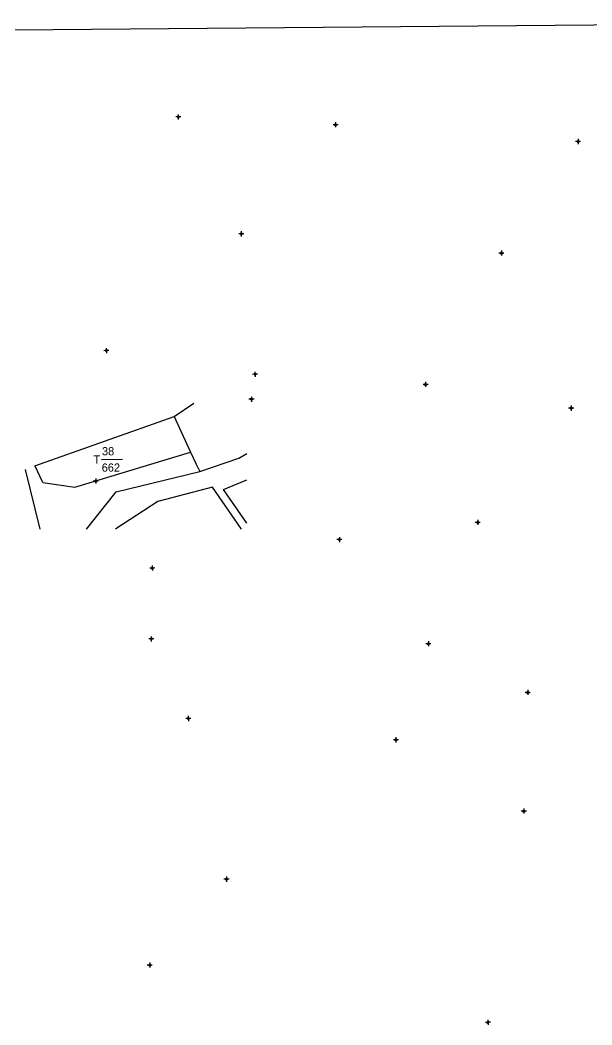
# Model space of a CAD drawing. Extents: x 551068 to 551573, y 1837995 to 1838500.
# Drawn here: x 551296.2 to 551435.7, y 1838254.4 to 1838499.6 of the extents above; entities that cross this region are included whole.
import ezdxf

# ---------------------------------------------------------------- set-up
doc = ezdxf.new("R2010")
doc.units = 0
for name, color, linetype in [('Level 10', 7, 'Continuous'), ('Level 11', 7, 'Continuous'), ('Level 13', 7, 'Continuous'), ('Level 34', 7, 'Continuous'), ('Level 63', 7, 'Continuous')]:
    doc.layers.add(name, color=color, linetype=linetype)

msp = doc.modelspace()

# ---------------------------------------------------------------- linework, layer by layer
at = {"layer": 'Level 10'}
for p, q in [((551299.79, 1838390.79), (551333.75, 1838402.86)), ((551333.75, 1838402.86), (551337.77, 1838394.14)), ((551299.79, 1838390.79), (551301.64, 1838386.79))]:
    msp.add_line(p, q, dxfattribs=at)
for points in [[(551301.68, 1838386.7), (551309.54, 1838385.58), (551337.77, 1838394.14)], [(551350.18, 1838375.32), (551343.12, 1838385.57), (551329.74, 1838382.12), (551319.53, 1838375.44), (551319.44, 1838375.32)]]:
    msp.add_lwpolyline(points, dxfattribs=at)
at = {"layer": 'Level 11'}
for p, q in [((551334.75, 1838476.27), (551334.44, 1838475.96)), ((551334.75, 1838476.27), (551334.44, 1838475.96)), ((551334.75, 1838476.27), (551334.44, 1838475.96)), ((551334.74, 1838476.58), (551334.75, 1838476.27)), ((551334.74, 1838476.58), (551334.75, 1838476.27)), ((551334.74, 1838476.58), (551334.75, 1838476.27)), ((551335.06, 1838475.96), (551334.75, 1838476.27)), ((551335.06, 1838475.96), (551334.75, 1838476.27)), ((551335.06, 1838475.96), (551334.75, 1838476.27)), ((551334.44, 1838475.96), (551334.13, 1838475.95)), ((551334.44, 1838475.96), (551334.13, 1838475.95)), ((551334.44, 1838475.96), (551334.13, 1838475.95)), ((551334.44, 1838475.96), (551334.75, 1838475.65)), ((551334.44, 1838475.96), (551334.75, 1838475.65)), ((551334.44, 1838475.96), (551334.75, 1838475.65)), ((551334.75, 1838475.65), (551335.06, 1838475.96)), ((551334.75, 1838475.65), (551335.06, 1838475.96)), ((551334.75, 1838475.65), (551335.06, 1838475.96)), ((551334.75, 1838475.65), (551334.76, 1838475.34)), ((551334.75, 1838475.65), (551334.76, 1838475.34)), ((551334.75, 1838475.65), (551334.76, 1838475.34)), ((551335.37, 1838475.97), (551335.06, 1838475.96)), ((551335.37, 1838475.97), (551335.06, 1838475.96)), ((551335.37, 1838475.97), (551335.06, 1838475.96)), ((551372.82, 1838474.04), (551372.5, 1838474.04)), ((551372.82, 1838474.04), (551372.5, 1838474.04)), ((551372.82, 1838474.04), (551372.5, 1838474.04)), ((551373.13, 1838474.36), (551372.82, 1838474.04)), ((551373.13, 1838474.36), (551372.82, 1838474.04)), ((551373.13, 1838474.36), (551372.82, 1838474.04)), ((551372.82, 1838474.04), (551373.13, 1838473.74)), ((551372.82, 1838474.04), (551373.13, 1838473.74)), ((551372.82, 1838474.04), (551373.13, 1838473.74)), ((551373.12, 1838474.68), (551373.13, 1838474.36)), ((551373.12, 1838474.68), (551373.13, 1838474.36)), ((551373.12, 1838474.68), (551373.13, 1838474.36)), ((551373.44, 1838474.05), (551373.13, 1838474.36)), ((551373.44, 1838474.05), (551373.13, 1838474.36)), ((551373.44, 1838474.05), (551373.13, 1838474.36)), ((551373.13, 1838473.74), (551373.44, 1838474.05)), ((551373.13, 1838473.74), (551373.44, 1838474.05)), ((551373.13, 1838473.74), (551373.44, 1838474.05)), ((551373.13, 1838473.74), (551373.13, 1838473.42)), ((551373.13, 1838473.74), (551373.13, 1838473.42)), ((551373.13, 1838473.74), (551373.13, 1838473.42)), ((551373.76, 1838474.05), (551373.44, 1838474.05)), ((551373.76, 1838474.05), (551373.44, 1838474.05)), ((551373.76, 1838474.05), (551373.44, 1838474.05)), ((551431.99, 1838469.95), (551431.68, 1838469.95)), ((551431.99, 1838469.95), (551431.68, 1838469.95)), ((551431.99, 1838469.95), (551431.68, 1838469.95)), ((551432.3, 1838470.26), (551431.99, 1838469.95)), ((551432.3, 1838470.26), (551431.99, 1838469.95)), ((551432.3, 1838470.26), (551431.99, 1838469.95)), ((551431.99, 1838469.95), (551432.3, 1838469.64)), ((551431.99, 1838469.95), (551432.3, 1838469.64)), ((551431.99, 1838469.95), (551432.3, 1838469.64)), ((551432.29, 1838470.57), (551432.3, 1838470.26)), ((551432.29, 1838470.57), (551432.3, 1838470.26)), ((551432.29, 1838470.57), (551432.3, 1838470.26)), ((551432.61, 1838469.96), (551432.3, 1838470.26)), ((551432.61, 1838469.96), (551432.3, 1838470.26)), ((551432.61, 1838469.96), (551432.3, 1838470.26)), ((551432.3, 1838469.64), (551432.61, 1838469.96)), ((551432.3, 1838469.64), (551432.61, 1838469.96)), ((551432.3, 1838469.64), (551432.61, 1838469.96)), ((551432.3, 1838469.64), (551432.3, 1838469.33)), ((551432.3, 1838469.64), (551432.3, 1838469.33)), ((551432.3, 1838469.64), (551432.3, 1838469.33)), ((551432.92, 1838469.96), (551432.61, 1838469.96)), ((551432.92, 1838469.96), (551432.61, 1838469.96)), ((551432.92, 1838469.96), (551432.61, 1838469.96)), ((551349.82, 1838447.42), (551349.5, 1838447.42)), ((551349.82, 1838447.42), (551349.5, 1838447.42)), ((551349.82, 1838447.42), (551349.5, 1838447.42)), ((551350.12, 1838447.73), (551349.82, 1838447.42)), ((551350.12, 1838447.73), (551349.82, 1838447.42)), ((551350.12, 1838447.73), (551349.82, 1838447.42)), ((551349.82, 1838447.42), (551350.13, 1838447.11)), ((551349.82, 1838447.42), (551350.13, 1838447.11)), ((551349.82, 1838447.42), (551350.13, 1838447.11)), ((551350.12, 1838448.04), (551350.12, 1838447.73)), ((551350.12, 1838448.04), (551350.12, 1838447.73)), ((551350.12, 1838448.04), (551350.12, 1838447.73)), ((551350.44, 1838447.42), (551350.12, 1838447.73)), ((551350.44, 1838447.42), (551350.12, 1838447.73)), ((551350.44, 1838447.42), (551350.12, 1838447.73)), ((551350.13, 1838447.11), (551350.44, 1838447.42)), ((551350.13, 1838447.11), (551350.44, 1838447.42)), ((551350.13, 1838447.11), (551350.44, 1838447.42)), ((551350.13, 1838447.11), (551350.13, 1838446.8)), ((551350.13, 1838447.11), (551350.13, 1838446.8)), ((551350.13, 1838447.11), (551350.13, 1838446.8)), ((551350.76, 1838447.43), (551350.44, 1838447.42)), ((551350.76, 1838447.43), (551350.44, 1838447.42)), ((551350.76, 1838447.43), (551350.44, 1838447.42)), ((551413.29, 1838442.73), (551412.98, 1838442.73)), ((551413.29, 1838442.73), (551412.98, 1838442.73)), ((551413.29, 1838442.73), (551412.98, 1838442.73)), ((551413.6, 1838443.05), (551413.29, 1838442.73)), ((551413.6, 1838443.05), (551413.29, 1838442.73)), ((551413.6, 1838443.05), (551413.29, 1838442.73)), ((551413.29, 1838442.73), (551413.6, 1838442.43)), ((551413.29, 1838442.73), (551413.6, 1838442.43)), ((551413.29, 1838442.73), (551413.6, 1838442.43)), ((551413.6, 1838443.36), (551413.6, 1838443.05)), ((551413.6, 1838443.36), (551413.6, 1838443.05)), ((551413.6, 1838443.36), (551413.6, 1838443.05)), ((551413.91, 1838442.74), (551413.6, 1838443.05)), ((551413.91, 1838442.74), (551413.6, 1838443.05)), ((551413.91, 1838442.74), (551413.6, 1838443.05)), ((551413.6, 1838442.43), (551413.91, 1838442.74)), ((551413.6, 1838442.43), (551413.91, 1838442.74)), ((551413.6, 1838442.43), (551413.91, 1838442.74)), ((551413.6, 1838442.43), (551413.61, 1838442.12)), ((551413.6, 1838442.43), (551413.61, 1838442.12)), ((551413.6, 1838442.43), (551413.61, 1838442.12)), ((551414.22, 1838442.74), (551413.91, 1838442.74)), ((551414.22, 1838442.74), (551413.91, 1838442.74)), ((551414.22, 1838442.74), (551413.91, 1838442.74)), ((551316.88, 1838418.91), (551316.57, 1838418.9)), ((551316.88, 1838418.91), (551316.57, 1838418.9)), ((551316.88, 1838418.91), (551316.57, 1838418.9)), ((551317.19, 1838419.22), (551316.88, 1838418.91)), ((551317.19, 1838419.22), (551316.88, 1838418.91)), ((551317.19, 1838419.22), (551316.88, 1838418.91)), ((551316.88, 1838418.91), (551317.2, 1838418.6)), ((551316.88, 1838418.91), (551317.2, 1838418.6)), ((551316.88, 1838418.91), (551317.2, 1838418.6)), ((551317.19, 1838419.54), (551317.19, 1838419.22)), ((551317.19, 1838419.54), (551317.19, 1838419.22)), ((551317.19, 1838419.54), (551317.19, 1838419.22)), ((551317.5, 1838418.91), (551317.19, 1838419.22)), ((551317.5, 1838418.91), (551317.19, 1838419.22)), ((551317.5, 1838418.91), (551317.19, 1838419.22)), ((551317.2, 1838418.6), (551317.5, 1838418.91)), ((551317.2, 1838418.6), (551317.5, 1838418.91)), ((551317.2, 1838418.6), (551317.5, 1838418.91)), ((551317.2, 1838418.6), (551317.2, 1838418.28)), ((551317.2, 1838418.6), (551317.2, 1838418.28)), ((551317.2, 1838418.6), (551317.2, 1838418.28)), ((551317.81, 1838418.92), (551317.5, 1838418.91)), ((551317.81, 1838418.92), (551317.5, 1838418.91)), ((551317.81, 1838418.92), (551317.5, 1838418.91)), ((551353.15, 1838413.14), (551352.84, 1838413.13)), ((551353.15, 1838413.14), (551352.84, 1838413.13)), ((551353.15, 1838413.14), (551352.84, 1838413.13)), ((551353.46, 1838413.45), (551353.15, 1838413.14)), ((551353.46, 1838413.45), (551353.15, 1838413.14)), ((551353.46, 1838413.45), (551353.15, 1838413.14)), ((551353.15, 1838413.14), (551353.47, 1838412.83)), ((551353.15, 1838413.14), (551353.47, 1838412.83)), ((551353.15, 1838413.14), (551353.47, 1838412.83)), ((551353.46, 1838413.76), (551353.46, 1838413.45)), ((551353.46, 1838413.76), (551353.46, 1838413.45)), ((551353.46, 1838413.76), (551353.46, 1838413.45)), ((551353.77, 1838413.14), (551353.46, 1838413.45)), ((551353.77, 1838413.14), (551353.46, 1838413.45)), ((551353.77, 1838413.14), (551353.46, 1838413.45)), ((551353.47, 1838412.83), (551353.77, 1838413.14)), ((551353.47, 1838412.83), (551353.77, 1838413.14)), ((551353.47, 1838412.83), (551353.77, 1838413.14)), ((551353.47, 1838412.83), (551353.47, 1838412.52)), ((551353.47, 1838412.83), (551353.47, 1838412.52)), ((551353.47, 1838412.83), (551353.47, 1838412.52)), ((551354.09, 1838413.14), (551353.77, 1838413.14)), ((551354.09, 1838413.14), (551353.77, 1838413.14)), ((551354.09, 1838413.14), (551353.77, 1838413.14)), ((551394.78, 1838410.68), (551394.47, 1838410.68)), ((551394.78, 1838410.68), (551394.47, 1838410.68)), ((551394.78, 1838410.68), (551394.47, 1838410.68)), ((551395.08, 1838410.99), (551394.78, 1838410.68)), ((551395.08, 1838410.99), (551394.78, 1838410.68)), ((551395.08, 1838410.99), (551394.78, 1838410.68)), ((551394.78, 1838410.68), (551395.09, 1838410.37)), ((551394.78, 1838410.68), (551395.09, 1838410.37)), ((551394.78, 1838410.68), (551395.09, 1838410.37)), ((551395.08, 1838411.3), (551395.08, 1838410.99)), ((551395.08, 1838411.3), (551395.08, 1838410.99)), ((551395.08, 1838411.3), (551395.08, 1838410.99)), ((551395.4, 1838410.69), (551395.08, 1838410.99)), ((551395.4, 1838410.69), (551395.08, 1838410.99)), ((551395.4, 1838410.69), (551395.08, 1838410.99)), ((551395.09, 1838410.37), (551395.4, 1838410.69)), ((551395.09, 1838410.37), (551395.4, 1838410.69)), ((551395.09, 1838410.37), (551395.4, 1838410.69)), ((551395.09, 1838410.37), (551395.09, 1838410.06)), ((551395.09, 1838410.37), (551395.09, 1838410.06)), ((551395.09, 1838410.37), (551395.09, 1838410.06)), ((551395.71, 1838410.69), (551395.4, 1838410.69)), ((551395.71, 1838410.69), (551395.4, 1838410.69)), ((551395.71, 1838410.69), (551395.4, 1838410.69)), ((551352.62, 1838407.35), (551352.31, 1838407.04)), ((551352.62, 1838407.35), (551352.31, 1838407.04)), ((551352.62, 1838407.35), (551352.31, 1838407.04)), ((551352.61, 1838407.67), (551352.62, 1838407.35)), ((551352.61, 1838407.67), (551352.62, 1838407.35)), ((551352.61, 1838407.67), (551352.62, 1838407.35)), ((551352.93, 1838407.05), (551352.62, 1838407.35)), ((551352.93, 1838407.05), (551352.62, 1838407.35)), ((551352.93, 1838407.05), (551352.62, 1838407.35)), ((551352.31, 1838407.04), (551351.99, 1838407.04)), ((551352.31, 1838407.04), (551351.99, 1838407.04)), ((551352.31, 1838407.04), (551351.99, 1838407.04)), ((551352.31, 1838407.04), (551352.62, 1838406.73)), ((551352.31, 1838407.04), (551352.62, 1838406.73)), ((551352.31, 1838407.04), (551352.62, 1838406.73)), ((551352.62, 1838406.73), (551352.93, 1838407.05)), ((551352.62, 1838406.73), (551352.93, 1838407.05)), ((551352.62, 1838406.73), (551352.93, 1838407.05)), ((551352.62, 1838406.73), (551352.62, 1838406.41)), ((551352.62, 1838406.73), (551352.62, 1838406.41)), ((551352.62, 1838406.73), (551352.62, 1838406.41)), ((551353.25, 1838407.05), (551352.93, 1838407.05)), ((551353.25, 1838407.05), (551352.93, 1838407.05)), ((551353.25, 1838407.05), (551352.93, 1838407.05)), ((551430.62, 1838405.17), (551430.31, 1838404.86)), ((551430.62, 1838405.17), (551430.31, 1838404.86)), ((551430.62, 1838405.17), (551430.31, 1838404.86)), ((551430.61, 1838405.49), (551430.62, 1838405.17)), ((551430.61, 1838405.49), (551430.62, 1838405.17)), ((551430.61, 1838405.49), (551430.62, 1838405.17)), ((551430.93, 1838404.87), (551430.62, 1838405.17)), ((551430.93, 1838404.87), (551430.62, 1838405.17)), ((551430.93, 1838404.87), (551430.62, 1838405.17)), ((551430.31, 1838404.86), (551429.99, 1838404.86)), ((551430.31, 1838404.86), (551429.99, 1838404.86)), ((551430.31, 1838404.86), (551429.99, 1838404.86)), ((551430.31, 1838404.86), (551430.62, 1838404.55)), ((551430.31, 1838404.86), (551430.62, 1838404.55)), ((551430.31, 1838404.86), (551430.62, 1838404.55)), ((551430.62, 1838404.55), (551430.93, 1838404.87)), ((551430.62, 1838404.55), (551430.93, 1838404.87)), ((551430.62, 1838404.55), (551430.93, 1838404.87)), ((551430.62, 1838404.55), (551430.62, 1838404.24)), ((551430.62, 1838404.55), (551430.62, 1838404.24)), ((551430.62, 1838404.55), (551430.62, 1838404.24)), ((551431.25, 1838404.87), (551430.93, 1838404.87)), ((551431.25, 1838404.87), (551430.93, 1838404.87)), ((551431.25, 1838404.87), (551430.93, 1838404.87)), ((551314.61, 1838387.71), (551314.61, 1838387.4)), ((551314.61, 1838387.71), (551314.61, 1838387.4)), ((551314.61, 1838387.71), (551314.61, 1838387.4)), ((551314.3, 1838387.08), (551313.99, 1838387.08)), ((551314.3, 1838387.08), (551313.99, 1838387.08)), ((551314.3, 1838387.08), (551313.99, 1838387.08)), ((551314.61, 1838387.4), (551314.3, 1838387.08)), ((551314.61, 1838387.4), (551314.3, 1838387.08)), ((551314.61, 1838387.4), (551314.3, 1838387.08)), ((551314.3, 1838387.08), (551314.61, 1838386.78)), ((551314.3, 1838387.08), (551314.61, 1838386.78)), ((551314.3, 1838387.08), (551314.61, 1838386.78)), ((551314.92, 1838387.09), (551314.61, 1838387.4)), ((551314.92, 1838387.09), (551314.61, 1838387.4)), ((551314.92, 1838387.09), (551314.61, 1838387.4)), ((551314.61, 1838386.78), (551314.92, 1838387.09)), ((551314.61, 1838386.78), (551314.92, 1838387.09)), ((551314.61, 1838386.78), (551314.92, 1838387.09)), ((551314.61, 1838386.78), (551314.62, 1838386.47)), ((551314.61, 1838386.78), (551314.62, 1838386.47)), ((551314.61, 1838386.78), (551314.62, 1838386.47)), ((551315.23, 1838387.09), (551314.92, 1838387.09)), ((551315.23, 1838387.09), (551314.92, 1838387.09)), ((551315.23, 1838387.09), (551314.92, 1838387.09)), ((551407.51, 1838376.99), (551407.2, 1838376.99)), ((551407.51, 1838376.99), (551407.2, 1838376.99)), ((551407.51, 1838376.99), (551407.2, 1838376.99)), ((551407.81, 1838377.3), (551407.51, 1838376.99)), ((551407.81, 1838377.3), (551407.51, 1838376.99)), ((551407.81, 1838377.3), (551407.51, 1838376.99)), ((551407.51, 1838376.99), (551407.82, 1838376.68)), ((551407.51, 1838376.99), (551407.82, 1838376.68)), ((551407.51, 1838376.99), (551407.82, 1838376.68)), ((551407.81, 1838377.62), (551407.81, 1838377.3)), ((551407.81, 1838377.62), (551407.81, 1838377.3)), ((551407.81, 1838377.62), (551407.81, 1838377.3)), ((551408.13, 1838376.99), (551407.81, 1838377.3)), ((551408.13, 1838376.99), (551407.81, 1838377.3)), ((551408.13, 1838376.99), (551407.81, 1838377.3)), ((551407.82, 1838376.68), (551408.13, 1838376.99)), ((551407.82, 1838376.68), (551408.13, 1838376.99)), ((551407.82, 1838376.68), (551408.13, 1838376.99)), ((551407.82, 1838376.68), (551407.82, 1838376.36)), ((551407.82, 1838376.68), (551407.82, 1838376.36)), ((551407.82, 1838376.68), (551407.82, 1838376.36)), ((551408.44, 1838377), (551408.13, 1838376.99)), ((551408.44, 1838377), (551408.13, 1838376.99)), ((551408.44, 1838377), (551408.13, 1838376.99)), ((551374.05, 1838373.12), (551373.74, 1838372.81)), ((551374.05, 1838373.12), (551373.74, 1838372.81)), ((551374.05, 1838373.12), (551373.74, 1838372.81)), ((551374.05, 1838373.43), (551374.05, 1838373.12)), ((551374.05, 1838373.43), (551374.05, 1838373.12)), ((551374.05, 1838373.43), (551374.05, 1838373.12)), ((551374.36, 1838372.81), (551374.05, 1838373.12)), ((551374.36, 1838372.81), (551374.05, 1838373.12)), ((551374.36, 1838372.81), (551374.05, 1838373.12)), ((551373.74, 1838372.81), (551373.42, 1838372.8)), ((551373.74, 1838372.81), (551373.42, 1838372.8)), ((551373.74, 1838372.81), (551373.42, 1838372.8)), ((551373.74, 1838372.81), (551374.06, 1838372.5)), ((551373.74, 1838372.81), (551374.06, 1838372.5)), ((551373.74, 1838372.81), (551374.06, 1838372.5)), ((551374.06, 1838372.5), (551374.36, 1838372.81)), ((551374.06, 1838372.5), (551374.36, 1838372.81)), ((551374.06, 1838372.5), (551374.36, 1838372.81)), ((551374.06, 1838372.5), (551374.06, 1838372.19)), ((551374.06, 1838372.5), (551374.06, 1838372.19)), ((551374.06, 1838372.5), (551374.06, 1838372.19)), ((551374.68, 1838372.81), (551374.36, 1838372.81)), ((551374.68, 1838372.81), (551374.36, 1838372.81)), ((551374.68, 1838372.81), (551374.36, 1838372.81)), ((551328.11, 1838365.86), (551327.79, 1838365.86)), ((551328.11, 1838365.86), (551327.79, 1838365.86)), ((551328.11, 1838365.86), (551327.79, 1838365.86)), ((551328.42, 1838366.17), (551328.11, 1838365.86)), ((551328.42, 1838366.17), (551328.11, 1838365.86)), ((551328.42, 1838366.17), (551328.11, 1838365.86)), ((551328.11, 1838365.86), (551328.43, 1838365.55)), ((551328.11, 1838365.86), (551328.43, 1838365.55)), ((551328.11, 1838365.86), (551328.43, 1838365.55)), ((551328.42, 1838366.49), (551328.42, 1838366.17)), ((551328.42, 1838366.49), (551328.42, 1838366.17)), ((551328.42, 1838366.49), (551328.42, 1838366.17)), ((551328.73, 1838365.86), (551328.42, 1838366.17)), ((551328.73, 1838365.86), (551328.42, 1838366.17)), ((551328.73, 1838365.86), (551328.42, 1838366.17)), ((551328.43, 1838365.55), (551328.73, 1838365.86)), ((551328.43, 1838365.55), (551328.73, 1838365.86)), ((551328.43, 1838365.55), (551328.73, 1838365.86)), ((551329.05, 1838365.87), (551328.73, 1838365.86)), ((551329.05, 1838365.87), (551328.73, 1838365.86)), ((551329.05, 1838365.87), (551328.73, 1838365.86)), ((551328.43, 1838365.55), (551328.43, 1838365.23)), ((551328.43, 1838365.55), (551328.43, 1838365.23)), ((551328.43, 1838365.55), (551328.43, 1838365.23)), ((551327.86, 1838348.55), (551327.55, 1838348.55)), ((551327.86, 1838348.55), (551327.55, 1838348.55)), ((551327.86, 1838348.55), (551327.55, 1838348.55)), ((551328.16, 1838348.86), (551327.86, 1838348.55)), ((551328.16, 1838348.86), (551327.86, 1838348.55)), ((551328.16, 1838348.86), (551327.86, 1838348.55)), ((551327.86, 1838348.55), (551328.17, 1838348.24)), ((551327.86, 1838348.55), (551328.17, 1838348.24)), ((551327.86, 1838348.55), (551328.17, 1838348.24)), ((551328.16, 1838349.17), (551328.16, 1838348.86)), ((551328.16, 1838349.17), (551328.16, 1838348.86)), ((551328.16, 1838349.17), (551328.16, 1838348.86)), ((551328.48, 1838348.56), (551328.16, 1838348.86)), ((551328.48, 1838348.56), (551328.16, 1838348.86)), ((551328.48, 1838348.56), (551328.16, 1838348.86)), ((551328.17, 1838348.24), (551328.48, 1838348.56)), ((551328.17, 1838348.24), (551328.48, 1838348.56)), ((551328.17, 1838348.24), (551328.48, 1838348.56)), ((551328.79, 1838348.56), (551328.48, 1838348.56)), ((551328.79, 1838348.56), (551328.48, 1838348.56)), ((551328.79, 1838348.56), (551328.48, 1838348.56)), ((551328.17, 1838348.24), (551328.17, 1838347.93)), ((551328.17, 1838348.24), (551328.17, 1838347.93)), ((551328.17, 1838348.24), (551328.17, 1838347.93)), ((551395.46, 1838347.38), (551395.14, 1838347.38)), ((551395.46, 1838347.38), (551395.14, 1838347.38)), ((551395.46, 1838347.38), (551395.14, 1838347.38)), ((551395.77, 1838347.69), (551395.46, 1838347.38)), ((551395.77, 1838347.69), (551395.46, 1838347.38)), ((551395.77, 1838347.69), (551395.46, 1838347.38)), ((551395.46, 1838347.38), (551395.77, 1838347.07)), ((551395.46, 1838347.38), (551395.77, 1838347.07)), ((551395.46, 1838347.38), (551395.77, 1838347.07)), ((551395.76, 1838348), (551395.77, 1838347.69)), ((551395.76, 1838348), (551395.77, 1838347.69)), ((551395.76, 1838348), (551395.77, 1838347.69)), ((551396.08, 1838347.39), (551395.77, 1838347.69)), ((551396.08, 1838347.39), (551395.77, 1838347.69)), ((551396.08, 1838347.39), (551395.77, 1838347.69)), ((551395.77, 1838347.07), (551396.08, 1838347.39)), ((551395.77, 1838347.07), (551396.08, 1838347.39)), ((551395.77, 1838347.07), (551396.08, 1838347.39)), ((551395.77, 1838347.07), (551395.77, 1838346.76)), ((551395.77, 1838347.07), (551395.77, 1838346.76)), ((551395.77, 1838347.07), (551395.77, 1838346.76)), ((551396.4, 1838347.39), (551396.08, 1838347.39)), ((551396.4, 1838347.39), (551396.08, 1838347.39)), ((551396.4, 1838347.39), (551396.08, 1838347.39)), ((551419.71, 1838335.51), (551419.4, 1838335.5)), ((551419.71, 1838335.51), (551419.4, 1838335.5)), ((551419.71, 1838335.51), (551419.4, 1838335.5)), ((551420.01, 1838335.82), (551419.71, 1838335.51)), ((551420.01, 1838335.82), (551419.71, 1838335.51)), ((551420.01, 1838335.82), (551419.71, 1838335.51)), ((551419.71, 1838335.51), (551420.02, 1838335.2)), ((551419.71, 1838335.51), (551420.02, 1838335.2)), ((551419.71, 1838335.51), (551420.02, 1838335.2)), ((551420.01, 1838336.14), (551420.01, 1838335.82)), ((551420.01, 1838336.14), (551420.01, 1838335.82)), ((551420.01, 1838336.14), (551420.01, 1838335.82)), ((551420.33, 1838335.51), (551420.01, 1838335.82)), ((551420.33, 1838335.51), (551420.01, 1838335.82)), ((551420.33, 1838335.51), (551420.01, 1838335.82)), ((551420.02, 1838335.2), (551420.33, 1838335.51)), ((551420.02, 1838335.2), (551420.33, 1838335.51)), ((551420.02, 1838335.2), (551420.33, 1838335.51)), ((551420.02, 1838335.2), (551420.02, 1838334.88)), ((551420.02, 1838335.2), (551420.02, 1838334.88)), ((551420.02, 1838335.2), (551420.02, 1838334.88)), ((551420.64, 1838335.51), (551420.33, 1838335.51)), ((551420.64, 1838335.51), (551420.33, 1838335.51)), ((551420.64, 1838335.51), (551420.33, 1838335.51)), ((551336.89, 1838329.14), (551336.57, 1838329.14)), ((551336.89, 1838329.14), (551336.57, 1838329.14)), ((551336.89, 1838329.14), (551336.57, 1838329.14)), ((551337.2, 1838329.46), (551336.89, 1838329.14)), ((551337.2, 1838329.46), (551336.89, 1838329.14)), ((551337.2, 1838329.46), (551336.89, 1838329.14)), ((551336.89, 1838329.14), (551337.21, 1838328.84)), ((551336.89, 1838329.14), (551337.21, 1838328.84)), ((551336.89, 1838329.14), (551337.21, 1838328.84)), ((551337.2, 1838329.78), (551337.2, 1838329.46)), ((551337.2, 1838329.78), (551337.2, 1838329.46)), ((551337.2, 1838329.78), (551337.2, 1838329.46)), ((551337.51, 1838329.15), (551337.2, 1838329.46)), ((551337.51, 1838329.15), (551337.2, 1838329.46)), ((551337.51, 1838329.15), (551337.2, 1838329.46)), ((551337.21, 1838328.84), (551337.51, 1838329.15)), ((551337.21, 1838328.84), (551337.51, 1838329.15)), ((551337.21, 1838328.84), (551337.51, 1838329.15)), ((551337.83, 1838329.15), (551337.51, 1838329.15)), ((551337.83, 1838329.15), (551337.51, 1838329.15)), ((551337.83, 1838329.15), (551337.51, 1838329.15)), ((551337.21, 1838328.84), (551337.21, 1838328.52)), ((551337.21, 1838328.84), (551337.21, 1838328.52)), ((551337.21, 1838328.84), (551337.21, 1838328.52)), ((551387.84, 1838324.22), (551387.54, 1838323.91)), ((551387.84, 1838324.22), (551387.54, 1838323.91)), ((551387.84, 1838324.22), (551387.54, 1838323.91)), ((551387.84, 1838324.54), (551387.84, 1838324.22)), ((551387.84, 1838324.54), (551387.84, 1838324.22)), ((551387.84, 1838324.54), (551387.84, 1838324.22)), ((551388.16, 1838323.91), (551387.84, 1838324.22)), ((551388.16, 1838323.91), (551387.84, 1838324.22)), ((551388.16, 1838323.91), (551387.84, 1838324.22)), ((551387.54, 1838323.91), (551387.23, 1838323.91)), ((551387.54, 1838323.91), (551387.23, 1838323.91)), ((551387.54, 1838323.91), (551387.23, 1838323.91)), ((551387.54, 1838323.91), (551387.85, 1838323.6)), ((551387.54, 1838323.91), (551387.85, 1838323.6)), ((551387.54, 1838323.91), (551387.85, 1838323.6)), ((551387.85, 1838323.6), (551388.16, 1838323.91)), ((551387.85, 1838323.6), (551388.16, 1838323.91)), ((551387.85, 1838323.6), (551388.16, 1838323.91)), ((551387.85, 1838323.6), (551387.85, 1838323.28)), ((551387.85, 1838323.6), (551387.85, 1838323.28)), ((551387.85, 1838323.6), (551387.85, 1838323.28)), ((551388.47, 1838323.92), (551388.16, 1838323.91)), ((551388.47, 1838323.92), (551388.16, 1838323.91)), ((551388.47, 1838323.92), (551388.16, 1838323.91)), ((551419.04, 1838306.86), (551418.73, 1838306.54)), ((551419.04, 1838306.86), (551418.73, 1838306.54)), ((551419.04, 1838306.86), (551418.73, 1838306.54)), ((551419.04, 1838307.18), (551419.04, 1838306.86)), ((551419.04, 1838307.18), (551419.04, 1838306.86)), ((551419.04, 1838307.18), (551419.04, 1838306.86)), ((551419.35, 1838306.55), (551419.04, 1838306.86)), ((551419.35, 1838306.55), (551419.04, 1838306.86)), ((551419.35, 1838306.55), (551419.04, 1838306.86)), ((551418.73, 1838306.54), (551418.41, 1838306.54)), ((551418.73, 1838306.54), (551418.41, 1838306.54)), ((551418.73, 1838306.54), (551418.41, 1838306.54)), ((551418.73, 1838306.54), (551419.04, 1838306.24)), ((551418.73, 1838306.54), (551419.04, 1838306.24)), ((551418.73, 1838306.54), (551419.04, 1838306.24)), ((551419.04, 1838306.24), (551419.35, 1838306.55)), ((551419.04, 1838306.24), (551419.35, 1838306.55)), ((551419.04, 1838306.24), (551419.35, 1838306.55)), ((551419.04, 1838306.24), (551419.05, 1838305.92)), ((551419.04, 1838306.24), (551419.05, 1838305.92)), ((551419.04, 1838306.24), (551419.05, 1838305.92)), ((551419.67, 1838306.55), (551419.35, 1838306.55)), ((551419.67, 1838306.55), (551419.35, 1838306.55)), ((551419.67, 1838306.55), (551419.35, 1838306.55)), ((551346.2, 1838289.91), (551345.89, 1838289.91)), ((551346.2, 1838289.91), (551345.89, 1838289.91)), ((551346.2, 1838289.91), (551345.89, 1838289.91)), ((551346.51, 1838290.23), (551346.2, 1838289.91)), ((551346.51, 1838290.23), (551346.2, 1838289.91)), ((551346.51, 1838290.23), (551346.2, 1838289.91)), ((551346.2, 1838289.91), (551346.52, 1838289.61)), ((551346.2, 1838289.91), (551346.52, 1838289.61)), ((551346.2, 1838289.91), (551346.52, 1838289.61)), ((551346.51, 1838290.55), (551346.51, 1838290.23)), ((551346.51, 1838290.55), (551346.51, 1838290.23)), ((551346.51, 1838290.55), (551346.51, 1838290.23)), ((551346.82, 1838289.92), (551346.51, 1838290.23)), ((551346.82, 1838289.92), (551346.51, 1838290.23)), ((551346.82, 1838289.92), (551346.51, 1838290.23)), ((551346.52, 1838289.61), (551346.82, 1838289.92)), ((551346.52, 1838289.61), (551346.82, 1838289.92)), ((551346.52, 1838289.61), (551346.82, 1838289.92)), ((551347.13, 1838289.92), (551346.82, 1838289.92)), ((551347.13, 1838289.92), (551346.82, 1838289.92)), ((551347.13, 1838289.92), (551346.82, 1838289.92)), ((551346.52, 1838289.61), (551346.52, 1838289.29)), ((551346.52, 1838289.61), (551346.52, 1838289.29)), ((551346.52, 1838289.61), (551346.52, 1838289.29)), ((551327.49, 1838268.95), (551327.18, 1838268.94)), ((551327.49, 1838268.95), (551327.18, 1838268.94)), ((551327.49, 1838268.95), (551327.18, 1838268.94)), ((551327.8, 1838269.26), (551327.49, 1838268.95)), ((551327.8, 1838269.26), (551327.49, 1838268.95)), ((551327.8, 1838269.26), (551327.49, 1838268.95)), ((551327.49, 1838268.95), (551327.8, 1838268.64)), ((551327.49, 1838268.95), (551327.8, 1838268.64)), ((551327.49, 1838268.95), (551327.8, 1838268.64)), ((551327.8, 1838269.57), (551327.8, 1838269.26)), ((551327.8, 1838269.57), (551327.8, 1838269.26)), ((551327.8, 1838269.57), (551327.8, 1838269.26)), ((551328.11, 1838268.95), (551327.8, 1838269.26)), ((551328.11, 1838268.95), (551327.8, 1838269.26)), ((551328.11, 1838268.95), (551327.8, 1838269.26)), ((551327.8, 1838268.64), (551328.11, 1838268.95)), ((551327.8, 1838268.64), (551328.11, 1838268.95)), ((551327.8, 1838268.64), (551328.11, 1838268.95)), ((551327.8, 1838268.64), (551327.81, 1838268.33)), ((551327.8, 1838268.64), (551327.81, 1838268.33)), ((551327.8, 1838268.64), (551327.81, 1838268.33)), ((551328.42, 1838268.95), (551328.11, 1838268.95)), ((551328.42, 1838268.95), (551328.11, 1838268.95)), ((551328.42, 1838268.95), (551328.11, 1838268.95)), ((551410.31, 1838255.28), (551410, 1838254.97)), ((551410.31, 1838255.28), (551410, 1838254.97)), ((551410.31, 1838255.28), (551410, 1838254.97)), ((551410.31, 1838255.59), (551410.31, 1838255.28)), ((551410.31, 1838255.59), (551410.31, 1838255.28)), ((551410.31, 1838255.59), (551410.31, 1838255.28)), ((551410.62, 1838254.98), (551410.31, 1838255.28)), ((551410.62, 1838254.98), (551410.31, 1838255.28)), ((551410.62, 1838254.98), (551410.31, 1838255.28)), ((551410, 1838254.97), (551409.68, 1838254.97)), ((551410, 1838254.97), (551409.68, 1838254.97)), ((551410, 1838254.97), (551409.68, 1838254.97)), ((551410, 1838254.97), (551410.32, 1838254.66)), ((551410, 1838254.97), (551410.32, 1838254.66)), ((551410, 1838254.97), (551410.32, 1838254.66)), ((551410.32, 1838254.66), (551410.62, 1838254.98)), ((551410.32, 1838254.66), (551410.62, 1838254.98)), ((551410.32, 1838254.66), (551410.62, 1838254.98)), ((551410.32, 1838254.66), (551410.32, 1838254.35)), ((551410.32, 1838254.66), (551410.32, 1838254.35)), ((551410.32, 1838254.66), (551410.32, 1838254.35)), ((551410.94, 1838254.98), (551410.62, 1838254.98)), ((551410.94, 1838254.98), (551410.62, 1838254.98)), ((551410.94, 1838254.98), (551410.62, 1838254.98))]:
    msp.add_line(p, q, dxfattribs=at)
for centre in [(551334.76, 1838475.96), (551334.76, 1838475.96), (551334.76, 1838475.96), (551373.13, 1838474.05), (551373.13, 1838474.05), (551373.13, 1838474.05), (551432.3, 1838469.96), (551432.3, 1838469.96), (551432.3, 1838469.96), (551350.13, 1838447.43), (551350.13, 1838447.43), (551350.13, 1838447.43), (551413.61, 1838442.74), (551413.61, 1838442.74), (551413.61, 1838442.74), (551317.2, 1838418.92), (551317.2, 1838418.92), (551317.2, 1838418.92), (551353.47, 1838413.14), (551353.47, 1838413.14), (551353.47, 1838413.14), (551395.09, 1838410.69), (551395.09, 1838410.69), (551395.09, 1838410.69), (551352.62, 1838407.05), (551352.62, 1838407.05), (551352.62, 1838407.05), (551430.62, 1838404.87), (551430.62, 1838404.87), (551430.62, 1838404.87), (551314.62, 1838387.09), (551314.62, 1838387.09), (551314.62, 1838387.09), (551407.82, 1838377), (551407.82, 1838377), (551407.82, 1838377), (551374.06, 1838372.81), (551374.06, 1838372.81), (551374.06, 1838372.81), (551328.43, 1838365.87), (551328.43, 1838365.87), (551328.43, 1838365.87), (551328.17, 1838348.56), (551328.17, 1838348.56), (551328.17, 1838348.56), (551395.77, 1838347.39), (551395.77, 1838347.39), (551395.77, 1838347.39), (551420.02, 1838335.51), (551420.02, 1838335.51), (551420.02, 1838335.51), (551337.21, 1838329.15), (551337.21, 1838329.15), (551337.21, 1838329.15), (551387.85, 1838323.92), (551387.85, 1838323.92), (551387.85, 1838323.92), (551419.05, 1838306.55), (551419.05, 1838306.55), (551419.05, 1838306.55), (551346.52, 1838289.92), (551346.52, 1838289.92), (551346.52, 1838289.92), (551327.81, 1838268.95), (551327.81, 1838268.95), (551327.81, 1838268.95), (551410.32, 1838254.98), (551410.32, 1838254.98), (551410.32, 1838254.98)]:
    msp.add_circle(centre, 0.075, dxfattribs=at)
at = {"layer": 'Level 13'}
msp.add_line((551316.05, 1838392.37), (551321.15, 1838392.42), dxfattribs=at)
at = {"layer": 'Level 34'}
msp.add_line((551333.75, 1838402.86), (551338.52, 1838406.07), dxfattribs=at)
for points in [[(551337.77, 1838394.14), (551339.13, 1838391.21), (551339.97, 1838389.39)], [(551339.97, 1838389.39), (551349.55, 1838392.66), (551351.44, 1838393.84)], [(551297.38, 1838389.93), (551301.01, 1838375.32)], [(551312.34, 1838375.32), (551319.6, 1838384.44), (551339.97, 1838389.39)], [(551351.44, 1838376.8), (551345.75, 1838385.02), (551351.44, 1838387.35)]]:
    msp.add_lwpolyline(points, dxfattribs=at)
at = {"layer": 'Level 63'}
msp.add_lwpolyline([(551068.31, 1838495.23), (551568.15, 1838499.59)], dxfattribs=at)

# ---------------------------------------------------------------- texts
at = {"layer": 'Level 13'}
for s, p in [('38', (551316.14, 1838393.37)), ('T', (551314.06, 1838391.36)), ('662', (551316.08, 1838389.38))]:
    msp.add_text(s, height=2, dxfattribs=at).set_placement(p)

doc.saveas('drawing.dxf')
